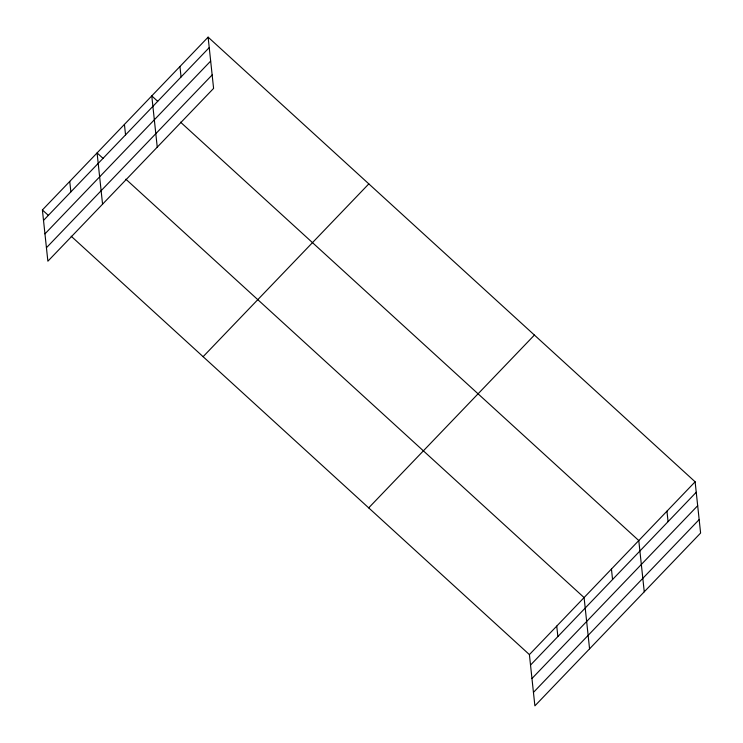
<?xml version="1.0" encoding="UTF-8"?>
<svg xmlns="http://www.w3.org/2000/svg" width="743" height="743" viewBox="0 0 743 743"><rect width="100%" height="100%" fill="white"/><g stroke="black" fill="none" stroke-linecap="round" stroke-linejoin="round"><path stroke-width="1.11" d="M208.114 37.15L213.594 88.398L47.877 261.202L42.397 209.953L208.114 37.15L695.123 481.798L700.603 533.047L534.886 705.85L529.406 654.602L71.161 236.209M43.512 220.411L209.229 47.608M44.951 233.869L210.668 61.065M46.438 247.735L212.154 74.932M203.108 356.686L368.825 183.883M368.695 507.868L534.412 335.065M529.406 654.602L695.123 481.798M530.53 665.059L696.247 492.256M531.96 678.517L697.677 505.714M533.446 692.392L699.163 519.589M157.692 101.308L151.776 95.903L157.247 147.151M180.53 122.158L638.785 540.551L644.255 591.799M103.008 158.333L97.082 152.928L102.562 204.176M125.846 179.184L584.091 597.576L589.57 648.825M42.397 209.953L48.323 215.359M666.954 511.175L668.068 521.632M611.443 569.064L612.557 579.521M556.748 626.089L557.872 636.547M179.945 66.526L181.06 76.984M124.425 124.415L125.548 134.873M69.74 181.441L70.864 191.898"/></g></svg>
